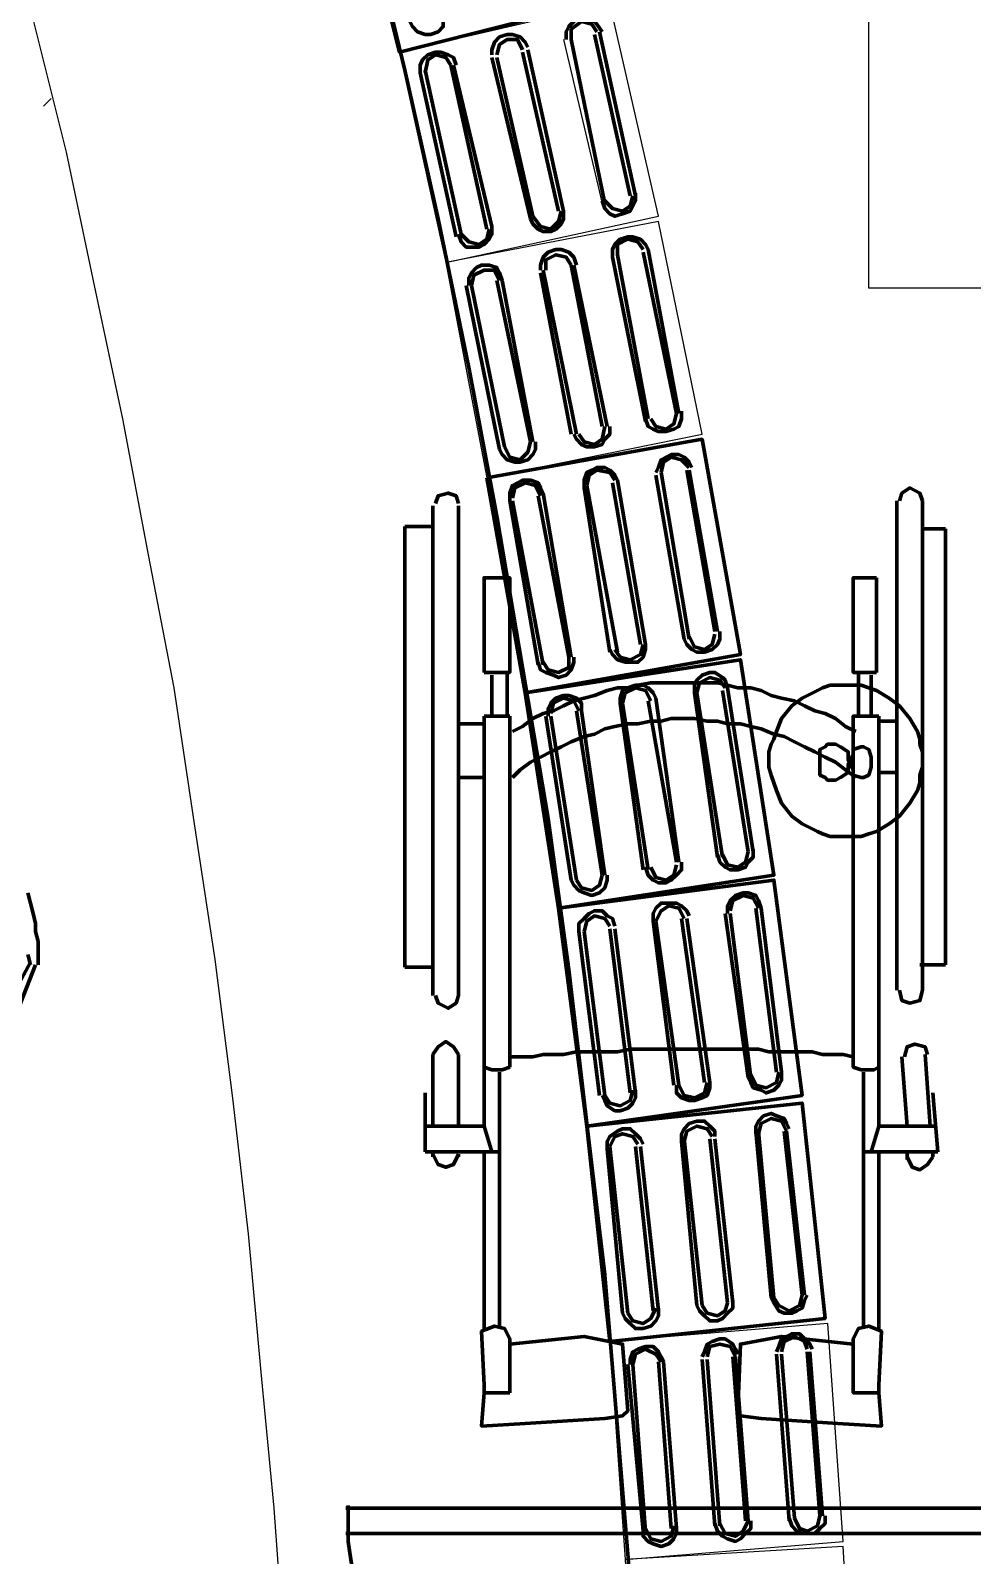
# Model space of a CAD drawing. Header units: millimetres. Extents: x 2273 to 2522, y 1034 to 1187.
# Drawn here: x 2396.184 to 2397.265, y 1171.767 to 1173.517 of the extents above; entities that cross this region are included whole.
import ezdxf

# ---------------------------------------------------------------- set-up
doc = ezdxf.new("R2010")
doc.units = ezdxf.units.MM
doc.layers.add('LAYER8', color=8, linetype='Continuous')
doc.layers.add('PAREDES', color=4, linetype='Continuous', lineweight=100)

# ---------------------------------------------------------------- blocks, each defined once
blk = doc.blocks.new('CAR')
at = {"layer": 'PAREDES', "color": 0, "linetype": 'Continuous'}
for points in [[(74.5799, 146.6775), (74.5681, 146.6775), (74.5534, 146.6775), (74.5417, 146.6745), (74.5328, 146.6745), (74.5211, 146.6716), (74.5093, 146.6686), (74.4975, 146.6657)], [(74.5799, 146.6686), (74.5681, 146.6657)], [(74.577, 146.6686), (74.6211, 146.6451)], [(74.5799, 146.6745), (74.6328, 146.6539), (74.6328, 146.6245)]]:
    blk.add_lwpolyline(points, dxfattribs=at)
blk = doc.blocks.new('PROT')
at = {"layer": 'PAREDES', "color": 0, "linetype": 'Continuous'}
for points in [[(75.2005, 147.0333), (75.2211, 147.0333), (75.2417, 147.0333), (75.2623, 147.0363), (75.2828, 147.0392), (75.3034, 147.0392), (75.324, 147.0422), (75.3417, 147.0451), (75.3623, 147.051), (75.3828, 147.0539), (75.4005, 147.0598), (75.4211, 147.0627), (75.4387, 147.0686), (75.4564, 147.0745), (75.477, 147.0833), (75.4946, 147.0892), (75.5123, 147.0951), (75.5299, 147.1039), (75.5475, 147.1127), (75.5652, 147.1216), (75.5828, 147.1304), (75.6005, 147.1392), (75.6152, 147.148), (75.6328, 147.1598), (75.6475, 147.1716), (75.6652, 147.1804), (75.6799, 147.1922), (75.6946, 147.2039), (75.7093, 147.2157), (75.724, 147.2275), (75.7387, 147.2422), (75.7534, 147.2539), (75.7652, 147.2686), (75.7799, 147.2804), (75.7917, 147.2951), (75.8064, 147.3098), (75.8181, 147.3245), (75.8299, 147.3392), (75.8417, 147.3539), (75.8534, 147.3716), (75.8652, 147.3863), (75.874, 147.401), (75.8858, 147.4186), (75.8946, 147.4363), (75.9034, 147.451), (75.9123, 147.4686), (75.9211, 147.4863), (75.9299, 147.5039), (75.9387, 147.5216), (75.9446, 147.5392), (75.9534, 147.5569), (75.9593, 147.5775), (75.9652, 147.5951), (75.9711, 147.6157), (75.977, 147.6333), (75.9799, 147.6539), (75.9858, 147.6716), (75.9887, 147.6922), (75.9917, 147.7127), (75.9946, 147.7304), (75.9975, 147.751), (75.9975, 147.7716), (76.0005, 147.7922), (76.0005, 147.8127), (76.0005, 147.8333)], [(75.2034, 147.0304), (75.2034, 147.8333), (75.2328, 147.8333), (75.2328, 147.0304)], [(76.0034, 147.8333), (76.0034, 147.8127), (76.0034, 147.7922), (76.0064, 147.7716), (76.0064, 147.751), (76.0093, 147.7304), (76.0123, 147.7127), (76.0152, 147.6922), (76.0181, 147.6716), (76.024, 147.6539), (76.027, 147.6333), (76.0328, 147.6157), (76.0387, 147.5951), (76.0446, 147.5775), (76.0505, 147.5569), (76.0593, 147.5392), (76.0652, 147.5216), (76.074, 147.5039), (76.0828, 147.4863), (76.0917, 147.4686), (76.1005, 147.451), (76.1093, 147.4363), (76.1181, 147.4186), (76.1299, 147.401), (76.1387, 147.3863), (76.1505, 147.3716), (76.1623, 147.3539), (76.174, 147.3392), (76.1858, 147.3245), (76.1975, 147.3098), (76.2093, 147.2951), (76.224, 147.2804), (76.2358, 147.2686), (76.2505, 147.2539), (76.2652, 147.2422), (76.2799, 147.2275), (76.2946, 147.2157), (76.3093, 147.2039), (76.324, 147.1922), (76.3387, 147.1804), (76.3564, 147.1716), (76.3711, 147.1598), (76.3887, 147.148), (76.4034, 147.1392), (76.4211, 147.1304), (76.4387, 147.1216), (76.4564, 147.1127), (76.474, 147.1039), (76.4917, 147.0951), (76.5093, 147.0892), (76.527, 147.0833), (76.5446, 147.0745), (76.5652, 147.0686), (76.5828, 147.0627), (76.6034, 147.0598), (76.6211, 147.0539), (76.6417, 147.051), (76.6593, 147.0451), (76.6799, 147.0422), (76.7005, 147.0392), (76.7211, 147.0392), (76.7417, 147.0363), (76.7623, 147.0333), (76.7828, 147.0333), (76.8034, 147.0333)], [(76.8034, 147.8333), (76.774, 147.8333), (76.774, 147.0304)], [(76.8034, 147.8333), (76.8034, 147.0304)]]:
    blk.add_lwpolyline(points, dxfattribs=at)
blk = doc.blocks.new('MKJ')
at = {"layer": 'PAREDES', "color": 0, "linetype": 'Continuous'}
for points in [[(74.0799, 147.7186), (74.0799, 147.6922)], [(74.5799, 147.7186), (74.0799, 147.7186)], [(74.5799, 147.6892), (74.5799, 147.7186)], [(74.7652, 147.701), (74.6828, 147.6951)], [(74.7946, 147.7098), (74.727, 147.7039)], [(74.7652, 147.6422), (74.7652, 147.7069)], [(74.7946, 147.6245), (74.7946, 147.7098)], [(74.8005, 147.7039), (74.7946, 147.7039)], [(74.8005, 147.6745), (74.8123, 147.6804), (74.8152, 147.6892), (74.8093, 147.698), (74.8005, 147.7039)], [(74.0475, 147.6922), (74.0387, 147.6892), (74.0328, 147.6775), (74.0387, 147.6686), (74.0475, 147.6657)], [(74.0475, 147.6922), (74.6093, 147.6922)], [(74.3446, 147.6922), (74.3358, 147.6922), (74.327, 147.6892), (74.3211, 147.6892), (74.3123, 147.6863), (74.2975, 147.6775), (74.2828, 147.6657), (74.274, 147.6539), (74.2652, 147.6392), (74.2623, 147.6304), (74.2593, 147.6216), (74.2593, 147.6127), (74.2593, 147.6039), (74.2593, 147.5951), (74.2593, 147.5863), (74.2623, 147.5775), (74.2652, 147.5716), (74.274, 147.5539), (74.2828, 147.5422), (74.2975, 147.5304), (74.3123, 147.5245), (74.3211, 147.5216), (74.327, 147.5186), (74.3358, 147.5157), (74.3446, 147.5157), (74.3534, 147.5157), (74.3623, 147.5186), (74.3711, 147.5216), (74.3799, 147.5245), (74.3946, 147.5304), (74.4093, 147.5422), (74.4181, 147.5539), (74.427, 147.5716), (74.4299, 147.5775), (74.4328, 147.5863), (74.4328, 147.5951), (74.4328, 147.6039), (74.4328, 147.6127), (74.4328, 147.6216), (74.4299, 147.6304), (74.427, 147.6392), (74.4181, 147.6539), (74.4093, 147.6657), (74.3946, 147.6775), (74.3799, 147.6863), (74.3711, 147.6892), (74.3623, 147.6892), (74.3534, 147.6922), (74.3446, 147.6922)], [(74.6093, 147.6657), (74.6211, 147.6686), (74.624, 147.6775), (74.6211, 147.6892), (74.6093, 147.6922)], [(74.6828, 147.698), (74.674, 147.6951), (74.6711, 147.6833), (74.674, 147.6745), (74.6858, 147.6716)], [(74.6858, 147.6686), (74.7652, 147.6745)], [(74.7946, 147.6745), (74.8034, 147.6745)], [(74.6093, 147.6627), (74.0475, 147.6627)], [(74.3005, 147.6627), (74.3005, 147.6422)], [(74.3593, 147.6627), (74.3593, 147.6422)], [(74.2446, 147.6392), (74.1358, 147.6392)], [(74.1358, 147.6392), (74.1358, 147.6127), (74.2446, 147.6127), (74.2446, 147.6392)], [(74.2475, 147.6333), (74.2946, 147.6333)], [(74.7652, 147.6422), (74.2946, 147.6422)], [(74.2946, 147.6422), (74.2946, 147.6127), (74.6975, 147.6127), (74.7005, 147.6216), (74.7005, 147.6363), (74.6975, 147.6422)], [(74.3417, 147.6333), (74.3328, 147.6304), (74.3299, 147.6245), (74.3299, 147.6216), (74.3328, 147.6127), (74.3387, 147.6127), (74.3505, 147.6069), (74.3593, 147.6069), (74.3652, 147.598), (74.3681, 147.5922), (74.3681, 147.5833), (74.3652, 147.5804), (74.3623, 147.5745), (74.3534, 147.5745), (74.3417, 147.5745), (74.3328, 147.5745), (74.3299, 147.5804), (74.327, 147.5833), (74.327, 147.5922), (74.3299, 147.598), (74.3358, 147.6069), (74.3446, 147.6069), (74.3564, 147.6127), (74.3623, 147.6127), (74.3652, 147.6216), (74.3652, 147.6245), (74.3623, 147.6304), (74.3534, 147.6333), (74.3417, 147.6333)], [(74.7652, 147.6422), (74.7946, 147.6333)], [(75.0005, 147.6422), (74.7946, 147.6422)], [(75.0711, 147.6422), (75.0711, 147.6127), (75.0093, 147.6127), (74.9975, 147.6186), (74.9946, 147.6304), (75.0005, 147.6451), (75.0623, 147.6422)], [(75.0623, 147.6422), (75.0711, 147.6422), (75.1093, 147.6451), (75.1064, 147.5951), (75.1005, 147.5069), (75.0975, 147.4833), (75.0917, 147.4804), (75.0152, 147.4833), (75.0064, 147.5304), (75.0152, 147.6127)], [(74.2446, 147.6186), (74.2946, 147.6186)], [(74.3123, 147.6157), (74.3064, 147.6039), (74.2975, 147.5922), (74.2917, 147.5804), (74.2887, 147.5686), (74.2828, 147.5569), (74.277, 147.5451), (74.274, 147.5304), (74.2711, 147.5186), (74.2652, 147.5069), (74.2623, 147.4951), (74.2623, 147.4804), (74.2593, 147.4686), (74.2564, 147.4569), (74.2564, 147.4422), (74.2564, 147.4304), (74.2564, 147.4186), (74.2564, 147.4039), (74.2564, 147.3922), (74.2564, 147.3804), (74.2593, 147.3657), (74.2623, 147.3539), (74.2623, 147.3422), (74.2652, 147.3304), (74.2711, 147.3157), (74.274, 147.3039), (74.277, 147.2922), (74.2828, 147.2804), (74.2887, 147.2686), (74.2917, 147.2569), (74.2975, 147.2451), (74.3064, 147.2333), (74.3123, 147.2216)], [(74.3652, 147.6157), (74.3564, 147.6039), (74.3475, 147.5922), (74.3417, 147.5804), (74.3358, 147.5686), (74.3299, 147.5569), (74.324, 147.5451), (74.3181, 147.5333), (74.3152, 147.5216), (74.3093, 147.5069), (74.3064, 147.4951), (74.3034, 147.4833), (74.3034, 147.4686), (74.3005, 147.4569), (74.3005, 147.4451), (74.2975, 147.4304), (74.2975, 147.4186), (74.2975, 147.4039), (74.3005, 147.3922), (74.3005, 147.3804), (74.3034, 147.3657), (74.3034, 147.3539), (74.3064, 147.3392), (74.3093, 147.3275), (74.3152, 147.3157), (74.3181, 147.3039), (74.324, 147.2892), (74.3299, 147.2775), (74.3358, 147.2657), (74.3417, 147.2539), (74.3475, 147.2422), (74.3564, 147.2304), (74.3652, 147.2216)], [(74.6858, 147.6127), (74.6828, 147.601), (74.6828, 147.5892), (74.6828, 147.5775), (74.6799, 147.5657), (74.6799, 147.5539), (74.6799, 147.5392), (74.6799, 147.5275), (74.6799, 147.5157), (74.677, 147.5039), (74.677, 147.4922), (74.677, 147.4775), (74.677, 147.4657), (74.677, 147.4539), (74.677, 147.4422), (74.677, 147.4304), (74.677, 147.4157), (74.677, 147.4039), (74.677, 147.3922), (74.677, 147.3804), (74.677, 147.3686), (74.677, 147.3569), (74.6799, 147.3422), (74.6799, 147.3304), (74.6799, 147.3186), (74.6799, 147.3069), (74.6799, 147.2951), (74.6828, 147.2804), (74.6828, 147.2686), (74.6828, 147.2569), (74.6858, 147.2451), (74.6858, 147.2333), (74.6858, 147.2186)], [(74.7034, 147.6245), (74.9946, 147.6245)], [(75.0152, 147.2186), (75.0064, 147.3039), (75.0152, 147.348), (75.0917, 147.3539), (75.0975, 147.348), (75.1005, 147.3275), (75.1064, 147.2363), (75.1093, 147.1863), (75.0711, 147.1892), (75.0623, 147.1892)], [(74.2446, 147.1892), (74.2446, 147.2186), (74.1358, 147.2186), (74.1358, 147.1892), (74.2446, 147.1892)], [(74.2446, 147.2157), (74.2946, 147.2157)], [(74.2946, 147.2186), (74.6975, 147.2186)], [(74.2946, 147.2186), (74.2946, 147.1892)], [(74.6975, 147.2186), (74.7005, 147.2098), (74.7005, 147.198), (74.6975, 147.1892)], [(75.0711, 147.2186), (75.0093, 147.2186), (74.9975, 147.2127), (74.9946, 147.201), (75.0005, 147.1863), (75.0623, 147.1892)], [(75.0711, 147.2186), (75.0711, 147.1892)], [(74.2475, 147.198), (74.2946, 147.198)], [(74.7034, 147.2069), (74.9946, 147.2069)], [(74.7652, 147.1892), (74.7946, 147.198)], [(74.7946, 147.2069), (74.7946, 147.1216)], [(74.7652, 147.1892), (74.2946, 147.1892)], [(74.3034, 147.1598), (74.3034, 147.1892)], [(74.3652, 147.1598), (74.3652, 147.1892)], [(74.7652, 147.1892), (74.7652, 147.1216)], [(75.0005, 147.1892), (74.7946, 147.1892)], [(74.0505, 147.1598), (74.0417, 147.1569), (74.0387, 147.148), (74.0417, 147.1363), (74.0505, 147.1333)], [(74.0534, 147.1598), (74.6152, 147.1598)], [(74.6152, 147.1333), (74.624, 147.1363), (74.6299, 147.148), (74.624, 147.1569), (74.6152, 147.1598)], [(74.6828, 147.1598), (74.674, 147.1539), (74.6681, 147.1451), (74.674, 147.1363), (74.6828, 147.1304)], [(74.7652, 147.1598), (74.6828, 147.1598)], [(74.7975, 147.1598), (74.8005, 147.1598)], [(74.7975, 147.1304), (74.8093, 147.1363), (74.8123, 147.1451), (74.8093, 147.1539), (74.7975, 147.1598)], [(74.6152, 147.1304), (74.0534, 147.1304)], [(74.077, 147.098), (74.077, 147.1304)], [(74.5828, 147.098), (74.5828, 147.1304)], [(74.6828, 147.1304), (74.7652, 147.1304)], [(74.8005, 147.1304), (74.7946, 147.1304)], [(74.7946, 147.1216), (74.727, 147.1216)], [(74.5828, 147.098), (74.077, 147.098)]]:
    blk.add_lwpolyline(points, dxfattribs=at)
blk = doc.blocks.new('KJIUY')
at = {"layer": 'PAREDES', "color": 160, "linetype": 'Continuous'}
for points in [[(74.7652, 147.3069), (75.0123, 147.3333), (74.9858, 147.5804), (74.7387, 147.5539), (74.7652, 147.3069)], [(75.2152, 147.5392), (75.224, 147.5422), (75.2299, 147.548), (75.2328, 147.5539), (75.2328, 147.5627), (75.2328, 147.5686), (75.227, 147.5745), (75.2211, 147.5804), (75.2123, 147.5804)], [(75.0211, 147.5657), (75.0152, 147.5627), (75.0093, 147.5569), (75.0034, 147.551), (75.0034, 147.5422), (75.0064, 147.5363), (75.0093, 147.5304), (75.0181, 147.5275), (75.024, 147.5245)], [(75.2123, 147.5775), (75.024, 147.5627)], [(75.2123, 147.5745), (75.024, 147.5598)], [(75.2152, 147.5451), (75.227, 147.551), (75.2299, 147.5598), (75.224, 147.5716), (75.2123, 147.5745)], [(74.5152, 147.2745), (74.7652, 147.3069), (74.7299, 147.5539), (74.4828, 147.5216), (74.5152, 147.2745)], [(74.9593, 147.5569), (74.7711, 147.5363)], [(74.9593, 147.5539), (74.7711, 147.5333)], [(74.9623, 147.5186), (74.9681, 147.5216), (74.977, 147.5275), (74.9799, 147.5333), (74.9799, 147.5422), (74.977, 147.548), (74.974, 147.5539), (74.9652, 147.5569), (74.9593, 147.5598)], [(74.9623, 147.5216), (74.9711, 147.5275), (74.977, 147.5392), (74.9711, 147.551), (74.9593, 147.5539)], [(75.0211, 147.5598), (75.0123, 147.5569), (75.0064, 147.5451), (75.0123, 147.5333), (75.024, 147.5304)], [(75.027, 147.5304), (75.2152, 147.5451)], [(74.7034, 147.5304), (74.5152, 147.5069)], [(74.7093, 147.4922), (74.7152, 147.4951), (74.7211, 147.498), (74.724, 147.5069), (74.727, 147.5127), (74.724, 147.5216), (74.7181, 147.5275), (74.7123, 147.5304), (74.7034, 147.5304)], [(74.7064, 147.4951), (74.7181, 147.501), (74.7211, 147.5127), (74.7152, 147.5245), (74.7034, 147.5275)], [(74.7681, 147.5392), (74.7623, 147.5363), (74.7564, 147.5333), (74.7534, 147.5245), (74.7505, 147.5186), (74.7534, 147.5098), (74.7593, 147.5039), (74.7652, 147.501), (74.774, 147.501)], [(74.7711, 147.5363), (74.7593, 147.5304), (74.7564, 147.5186), (74.7623, 147.5069), (74.774, 147.5039)], [(75.027, 147.5245), (75.2181, 147.5392)], [(74.2681, 147.2363), (74.5152, 147.2745), (74.477, 147.5216), (74.2299, 147.4833), (74.2681, 147.2363)], [(74.7034, 147.5245), (74.5152, 147.501)], [(74.7711, 147.5039), (74.9623, 147.5216)], [(74.7711, 147.501), (74.9623, 147.5186)], [(74.4505, 147.498), (74.2623, 147.4686)], [(74.4505, 147.4922), (74.2652, 147.4627)], [(74.4534, 147.4569), (74.4623, 147.4598), (74.4681, 147.4657), (74.4711, 147.4716), (74.4711, 147.4804), (74.4681, 147.4892), (74.4623, 147.4922), (74.4564, 147.498), (74.4475, 147.498)], [(74.4534, 147.4627), (74.4652, 147.4686), (74.4681, 147.4804), (74.4623, 147.4892), (74.4505, 147.4922)], [(74.5152, 147.5069), (74.5064, 147.5039), (74.5005, 147.501), (74.4975, 147.4922), (74.4975, 147.4863), (74.5005, 147.4775), (74.5064, 147.4716), (74.5123, 147.4686), (74.5211, 147.4686)], [(74.5152, 147.5039), (74.5034, 147.498), (74.5005, 147.4863), (74.5064, 147.4745), (74.5181, 147.4716)], [(74.5211, 147.4716), (74.7093, 147.4951)], [(74.5211, 147.4657), (74.7093, 147.4922)], [(75.2181, 147.4922), (75.0299, 147.4775)], [(75.2211, 147.4539), (75.2299, 147.4569), (75.2358, 147.4627), (75.2387, 147.4686), (75.2417, 147.4775), (75.2387, 147.4833), (75.2328, 147.4892), (75.227, 147.4951), (75.2181, 147.4951)], [(75.2211, 147.4598), (75.2328, 147.4657), (75.2358, 147.4775), (75.2299, 147.4863), (75.2181, 147.4922)], [(74.0211, 147.1922), (74.2681, 147.2363), (74.224, 147.4833), (73.977, 147.4392), (74.0211, 147.1922)], [(74.9681, 147.4745), (74.7799, 147.4539)], [(74.9711, 147.4333), (74.977, 147.4363), (74.9828, 147.4422), (74.9887, 147.448), (74.9887, 147.4569), (74.9858, 147.4627), (74.9799, 147.4686), (74.974, 147.4745), (74.9652, 147.4745)], [(75.027, 147.4804), (75.0211, 147.4775), (75.0152, 147.4745), (75.0093, 147.4657), (75.0093, 147.4598), (75.0123, 147.451), (75.0152, 147.4451), (75.024, 147.4422), (75.0299, 147.4392)], [(75.0299, 147.4775), (75.0181, 147.4716), (75.0152, 147.4598), (75.0181, 147.448), (75.0299, 147.4451)], [(75.2181, 147.4892), (75.0299, 147.4745)], [(74.1975, 147.4569), (74.0123, 147.4245)], [(74.2064, 147.4186), (74.2123, 147.4216), (74.2181, 147.4275), (74.2211, 147.4333), (74.2211, 147.4422), (74.2181, 147.451), (74.2123, 147.4569), (74.2064, 147.4598), (74.1975, 147.4598)], [(74.2623, 147.4686), (74.2534, 147.4657), (74.2505, 147.4627), (74.2446, 147.4539), (74.2446, 147.448), (74.2475, 147.4392), (74.2534, 147.4333), (74.2593, 147.4304), (74.2681, 147.4304)], [(74.2623, 147.4657), (74.2534, 147.4598), (74.2505, 147.448), (74.2564, 147.4363), (74.2681, 147.4333)], [(74.2681, 147.4333), (74.4564, 147.4627)], [(74.2681, 147.4304), (74.4564, 147.4569)], [(74.9681, 147.4686), (74.7799, 147.448)], [(74.9711, 147.4392), (74.9799, 147.4451), (74.9828, 147.4569), (74.977, 147.4657), (74.9681, 147.4686)], [(75.0328, 147.4451), (75.224, 147.4598)], [(74.1975, 147.4539), (74.0123, 147.4216)], [(74.2034, 147.4245), (74.2152, 147.4304), (74.2181, 147.4422), (74.2123, 147.451), (74.2005, 147.4539)], [(74.7152, 147.448), (74.527, 147.4216)], [(74.7152, 147.4422), (74.527, 147.4157)], [(74.7181, 147.4098), (74.727, 147.4098), (74.7328, 147.4157), (74.7358, 147.4245), (74.7358, 147.4304), (74.7328, 147.4392), (74.7299, 147.4451), (74.7211, 147.448), (74.7152, 147.448)], [(74.7181, 147.4127), (74.7299, 147.4186), (74.7328, 147.4304), (74.727, 147.4422), (74.7152, 147.4451)], [(74.777, 147.4539), (74.7711, 147.4539), (74.7652, 147.448), (74.7593, 147.4422), (74.7593, 147.4333), (74.7623, 147.4245), (74.7681, 147.4186), (74.774, 147.4157), (74.7828, 147.4157)], [(74.777, 147.451), (74.7681, 147.4451), (74.7652, 147.4333), (74.7711, 147.4216), (74.7828, 147.4186)], [(74.7799, 147.4186), (74.9711, 147.4392)], [(75.0328, 147.4392), (75.224, 147.4539)], [(74.0093, 147.4275), (74.0034, 147.4245), (73.9975, 147.4186), (73.9946, 147.4127), (73.9946, 147.4039), (73.9975, 147.398), (74.0005, 147.3922), (74.0093, 147.3892), (74.0152, 147.3863)], [(74.0093, 147.4245), (74.0005, 147.4157), (73.9975, 147.4039), (74.0034, 147.3951), (74.0152, 147.3922)], [(74.0152, 147.3922), (74.2064, 147.4245)], [(74.524, 147.4245), (74.5181, 147.4216), (74.5123, 147.4157), (74.5093, 147.4098), (74.5093, 147.401), (74.5093, 147.3922), (74.5152, 147.3863), (74.5211, 147.3833), (74.5299, 147.3833)], [(74.7828, 147.4157), (74.9711, 147.4333)], [(73.9475, 147.4127), (73.7593, 147.3775)], [(73.9475, 147.4098), (73.7623, 147.3716)], [(73.9534, 147.3745), (73.9623, 147.3775), (73.9652, 147.3833), (73.9681, 147.3892), (73.9681, 147.398), (73.9652, 147.4069), (73.9623, 147.4127), (73.9534, 147.4157), (73.9446, 147.4157)], [(73.9534, 147.3804), (73.9623, 147.3863), (73.9652, 147.398), (73.9593, 147.4069), (73.9475, 147.4098)], [(74.0181, 147.3863), (74.2064, 147.4186)], [(74.4623, 147.4127), (74.274, 147.3863)], [(74.4623, 147.4098), (74.277, 147.3775)], [(74.4681, 147.3745), (74.477, 147.3775), (74.4828, 147.3833), (74.4858, 147.3892), (74.4858, 147.398), (74.4828, 147.4039), (74.477, 147.4098), (74.4711, 147.4157), (74.4623, 147.4157)], [(74.4681, 147.3804), (74.4799, 147.3863), (74.4828, 147.398), (74.477, 147.4069), (74.4652, 147.4098)], [(74.527, 147.4186), (74.5152, 147.4127), (74.5123, 147.401), (74.5181, 147.3922), (74.5299, 147.3863)], [(74.5299, 147.3863), (74.7181, 147.4127)], [(74.5299, 147.3833), (74.7181, 147.4069)], [(75.227, 147.4098), (75.0358, 147.3951)], [(75.227, 147.4039), (75.0358, 147.3892)], [(75.227, 147.3716), (75.2358, 147.3716), (75.2417, 147.3775), (75.2446, 147.3833), (75.2475, 147.3922), (75.2446, 147.401), (75.2387, 147.4069), (75.2328, 147.4098), (75.224, 147.4098)], [(75.227, 147.3745), (75.2387, 147.3804), (75.2417, 147.3922), (75.2358, 147.4039), (75.224, 147.4069)], [(74.274, 147.3863), (74.2681, 147.3833), (74.2623, 147.3775), (74.2593, 147.3716), (74.2593, 147.3627), (74.2623, 147.3539), (74.2652, 147.348), (74.274, 147.3451), (74.2799, 147.3451)], [(74.977, 147.3892), (74.7887, 147.3686)], [(74.9799, 147.348), (74.9858, 147.351), (74.9917, 147.3569), (74.9975, 147.3627), (74.9975, 147.3716), (74.9946, 147.3804), (74.9887, 147.3863), (74.9828, 147.3892), (74.974, 147.3892)], [(74.9799, 147.3539), (74.9887, 147.3598), (74.9917, 147.3716), (74.9858, 147.3804), (74.974, 147.3863)], [(75.0358, 147.3951), (75.0299, 147.3922), (75.024, 147.3892), (75.0181, 147.3833), (75.0181, 147.3745), (75.0211, 147.3657), (75.024, 147.3598), (75.0328, 147.3569), (75.0387, 147.3569)], [(75.0358, 147.3922), (75.027, 147.3863), (75.0211, 147.3745), (75.027, 147.3627), (75.0387, 147.3598)], [(73.7593, 147.3775), (73.7534, 147.3745), (73.7475, 147.3686), (73.7446, 147.3598), (73.7446, 147.3539), (73.7475, 147.3451), (73.7534, 147.3392), (73.7593, 147.3363), (73.7681, 147.3363)], [(73.7593, 147.3716), (73.7505, 147.3657), (73.7475, 147.3539), (73.7534, 147.3422), (73.7652, 147.3422)], [(73.7652, 147.3422), (73.9534, 147.3775)], [(73.7681, 147.3363), (73.9564, 147.3745)], [(74.2123, 147.3745), (74.024, 147.3422)], [(74.2123, 147.3686), (74.027, 147.3363)], [(74.2181, 147.3333), (74.224, 147.3363), (74.2299, 147.3422), (74.2328, 147.351), (74.2328, 147.3569), (74.2328, 147.3657), (74.227, 147.3716), (74.2181, 147.3745), (74.2123, 147.3745)], [(74.2181, 147.3392), (74.227, 147.3451), (74.2299, 147.3569), (74.224, 147.3686), (74.2123, 147.3716)], [(74.277, 147.3804), (74.2652, 147.3745), (74.2623, 147.3627), (74.2681, 147.351), (74.2799, 147.348)], [(74.2799, 147.348), (74.4711, 147.3775)], [(74.2799, 147.3451), (74.4711, 147.3716)], [(74.7858, 147.3716), (74.7799, 147.3686), (74.774, 147.3627), (74.7681, 147.3569), (74.7681, 147.348), (74.7711, 147.3422), (74.777, 147.3333), (74.7828, 147.3304), (74.7917, 147.3304)], [(74.977, 147.3833), (74.7887, 147.3627)], [(75.0387, 147.3598), (75.2299, 147.3745)], [(75.0387, 147.3539), (75.2299, 147.3716)], [(73.6975, 147.3627), (73.5093, 147.3216)], [(73.6975, 147.3569), (73.5123, 147.3157)], [(73.7034, 147.3245), (73.7123, 147.3275), (73.7181, 147.3333), (73.7211, 147.3392), (73.7181, 147.348), (73.7152, 147.3569), (73.7093, 147.3598), (73.7034, 147.3627), (73.6946, 147.3627)], [(73.7034, 147.3275), (73.7123, 147.3363), (73.7152, 147.348), (73.7093, 147.3569), (73.6975, 147.3598)], [(74.727, 147.3627), (74.5387, 147.3392)], [(74.727, 147.3569), (74.5387, 147.3333)], [(74.7299, 147.3245), (74.7358, 147.3275), (74.7417, 147.3304), (74.7475, 147.3392), (74.7475, 147.3451), (74.7446, 147.3539), (74.7387, 147.3598), (74.7328, 147.3627), (74.724, 147.3627)], [(74.7299, 147.3275), (74.7387, 147.3333), (74.7417, 147.3451), (74.7358, 147.3569), (74.724, 147.3598)], [(74.7858, 147.3657), (74.777, 147.3598), (74.774, 147.348), (74.777, 147.3392), (74.7887, 147.3333)], [(74.7887, 147.3333), (74.9799, 147.3539)], [(73.2887, 147.0304), (73.5328, 147.0922), (73.4711, 147.3333), (73.2299, 147.2716), (73.2887, 147.0304)], [(73.9711, 147.2922), (73.977, 147.2951), (73.9828, 147.301), (73.9858, 147.3069), (73.9858, 147.3157), (73.9828, 147.3245), (73.977, 147.3275), (73.9711, 147.3333), (73.9623, 147.3333)], [(74.024, 147.3422), (74.0181, 147.3392), (74.0123, 147.3333), (74.0093, 147.3275), (74.0093, 147.3186), (74.0123, 147.3127), (74.0152, 147.3069), (74.024, 147.3039), (74.0328, 147.3039)], [(74.024, 147.3392), (74.0152, 147.3333), (74.0123, 147.3186), (74.0181, 147.3098), (74.0299, 147.3069)], [(74.0299, 147.3069), (74.2211, 147.3422)], [(74.0328, 147.3039), (74.2211, 147.3333)], [(74.5358, 147.3392), (74.527, 147.3363), (74.524, 147.3304), (74.5181, 147.3245), (74.5181, 147.3157), (74.5211, 147.3098), (74.527, 147.3039), (74.5328, 147.298), (74.5417, 147.298)], [(74.5358, 147.3333), (74.527, 147.3275), (74.524, 147.3157), (74.5299, 147.3069), (74.5417, 147.3039)], [(74.7917, 147.3304), (74.9799, 147.348)], [(73.5093, 147.3245), (73.5005, 147.3186), (73.4975, 147.3157), (73.4946, 147.3069), (73.4946, 147.298), (73.4975, 147.2922), (73.5034, 147.2863), (73.5093, 147.2833), (73.5181, 147.2833)], [(73.5093, 147.3186), (73.5005, 147.3127), (73.4975, 147.301), (73.5064, 147.2892), (73.5181, 147.2892)], [(73.5181, 147.2892), (73.7064, 147.3275)], [(73.9623, 147.3304), (73.777, 147.2922)], [(73.9623, 147.3245), (73.777, 147.2892)], [(73.9711, 147.298), (73.9799, 147.3039), (73.9828, 147.3157), (73.977, 147.3245), (73.9623, 147.3275)], [(74.477, 147.3275), (74.2887, 147.301)], [(74.477, 147.3245), (74.2887, 147.2951)], [(74.4828, 147.2892), (74.4887, 147.2922), (74.4946, 147.298), (74.4975, 147.3039), (74.5005, 147.3127), (74.4975, 147.3216), (74.4917, 147.3275), (74.4828, 147.3304), (74.477, 147.3304)], [(74.4828, 147.2951), (74.4917, 147.301), (74.4946, 147.3127), (74.4887, 147.3216), (74.477, 147.3245)], [(74.5417, 147.3039), (74.7299, 147.3275)], [(74.5417, 147.298), (74.7299, 147.3216)], [(74.2887, 147.301), (74.2799, 147.301), (74.274, 147.2951), (74.2711, 147.2863), (74.2711, 147.2804), (74.274, 147.2716), (74.2799, 147.2657), (74.2858, 147.2627), (74.2946, 147.2627)], [(74.2887, 147.298), (74.277, 147.2922), (74.274, 147.2804), (74.2799, 147.2686), (74.2917, 147.2657)], [(73.7152, 147.2804), (73.5299, 147.2392)], [(73.724, 147.2422), (73.7299, 147.2451), (73.7358, 147.251), (73.7387, 147.2569), (73.7387, 147.2657), (73.7358, 147.2716), (73.7299, 147.2775), (73.724, 147.2804), (73.7152, 147.2804)], [(73.777, 147.2951), (73.7681, 147.2922), (73.7623, 147.2863), (73.7593, 147.2775), (73.7593, 147.2716), (73.7623, 147.2627), (73.7681, 147.2569), (73.777, 147.2539), (73.7828, 147.2539)], [(73.777, 147.2892), (73.7681, 147.2833), (73.7652, 147.2716), (73.7711, 147.2598), (73.7828, 147.2598)], [(73.7828, 147.2569), (73.9711, 147.2951)], [(73.7858, 147.2539), (73.9711, 147.2892)], [(74.227, 147.2892), (74.0387, 147.2569)], [(74.227, 147.2863), (74.0417, 147.251)], [(74.2328, 147.251), (74.2417, 147.2539), (74.2446, 147.2598), (74.2475, 147.2686), (74.2505, 147.2745), (74.2475, 147.2833), (74.2417, 147.2892), (74.2328, 147.2922), (74.227, 147.2922)], [(74.2328, 147.2569), (74.2417, 147.2627), (74.2446, 147.2745), (74.2387, 147.2863), (74.227, 147.2863)], [(74.2946, 147.2657), (74.4828, 147.2951)], [(74.2946, 147.2598), (74.4828, 147.2892)], [(73.7152, 147.2745), (73.5328, 147.2333)], [(73.7211, 147.2451), (73.7328, 147.2539), (73.7358, 147.2657), (73.727, 147.2745), (73.7152, 147.2775)], [(73.5387, 147.2039), (73.7211, 147.2451)], [(73.9799, 147.2451), (73.7946, 147.2098)], [(73.9887, 147.2069), (73.9946, 147.2098), (74.0005, 147.2157), (74.0034, 147.2245), (74.0034, 147.2304), (74.0005, 147.2392), (73.9946, 147.2451), (73.9887, 147.248), (73.9799, 147.248)], [(74.0387, 147.2569), (74.0328, 147.2539), (74.027, 147.251), (74.024, 147.2422), (74.024, 147.2333), (74.027, 147.2275), (74.0299, 147.2216), (74.0387, 147.2186), (74.0475, 147.2186)], [(74.0417, 147.2539), (74.0299, 147.248), (74.027, 147.2363), (74.0328, 147.2245), (74.0446, 147.2216)], [(74.0475, 147.2216), (74.2358, 147.2569)], [(74.0475, 147.2186), (74.2358, 147.251)], [(73.527, 147.2392), (73.5211, 147.2363), (73.5152, 147.2304), (73.5123, 147.2216), (73.5123, 147.2157), (73.5152, 147.2069), (73.5211, 147.201), (73.5299, 147.198), (73.5358, 147.198)], [(73.5299, 147.2333), (73.5181, 147.2275), (73.5181, 147.2157), (73.524, 147.2069), (73.5358, 147.2039)], [(73.5387, 147.198), (73.724, 147.2422)], [(73.9799, 147.2422), (73.7946, 147.2039)], [(73.9858, 147.2127), (73.9975, 147.2186), (74.0005, 147.2304), (73.9917, 147.2392), (73.9799, 147.2422)], [(73.8005, 147.1745), (73.9858, 147.2127)], [(73.7328, 147.198), (73.5475, 147.1539)], [(73.7417, 147.1598), (73.7505, 147.1627), (73.7564, 147.1686), (73.7564, 147.1745), (73.7564, 147.1833), (73.7534, 147.1892), (73.7475, 147.1951), (73.7417, 147.198), (73.7328, 147.198)], [(73.7417, 147.1627), (73.7505, 147.1716), (73.7534, 147.1833), (73.7475, 147.1922), (73.7358, 147.1951)], [(73.7946, 147.2098), (73.7858, 147.2069), (73.7799, 147.2039), (73.777, 147.1951), (73.777, 147.1863), (73.7799, 147.1804), (73.7858, 147.1745), (73.7917, 147.1716), (73.8005, 147.1716)], [(73.7946, 147.2069), (73.7828, 147.201), (73.7828, 147.1892), (73.7887, 147.1775), (73.8005, 147.1745)], [(73.8005, 147.1686), (73.9887, 147.2069)], [(73.7358, 147.1922), (73.5475, 147.151)], [(73.5534, 147.1216), (73.7417, 147.1627)], [(73.4975, 147.1039), (73.5034, 147.1069), (73.5093, 147.1127), (73.5123, 147.1216), (73.5123, 147.1275), (73.5093, 147.1363), (73.5034, 147.1422), (73.4946, 147.1422), (73.4887, 147.1422)], [(73.5475, 147.1569), (73.5387, 147.1539), (73.5358, 147.148), (73.5328, 147.1392), (73.5328, 147.1333), (73.5358, 147.1245), (73.5417, 147.1186), (73.5475, 147.1157), (73.5564, 147.1157)], [(73.5475, 147.151), (73.5387, 147.1451), (73.5358, 147.1333), (73.5417, 147.1245), (73.5564, 147.1216)], [(73.5564, 147.1157), (73.7446, 147.1569)]]:
    blk.add_lwpolyline(points, dxfattribs=at)
at = {"layer": 'PAREDES', "color": 0, "linetype": 'Continuous'}
blk.add_lwpolyline([(76.8887, 147.3422), (76.7123, 147.3569), (76.5358, 147.3657), (76.3593, 147.3716), (76.1799, 147.3775), (76.0005, 147.3775), (75.824, 147.3775), (75.6446, 147.3716), (75.4681, 147.3657), (75.2887, 147.3569), (75.1123, 147.3422), (74.9358, 147.3275), (74.7623, 147.3069), (74.5858, 147.2863), (74.4123, 147.2627), (74.2387, 147.2333), (74.0652, 147.2039), (73.8946, 147.1716), (73.724, 147.1363), (73.5534, 147.098), (73.3828, 147.0569)], dxfattribs=at)

msp = doc.modelspace()

# ---------------------------------------------------------------- linework, layer by layer
at = {"layer": 'LAYER8', "linetype": 'Continuous'}
for points in [[(2397.146, 1173.2213), (2397.146, 1175.0243)], [(2397.4284, 1173.2213), (2397.146, 1173.2213)]]:
    msp.add_lwpolyline(points, dxfattribs=at)
at = {"layer": 'LAYER8', "color": 160, "linetype": 'Continuous'}
for points in [[(2396.6078, 1173.4919), (2396.6607, 1173.2507), (2396.9048, 1173.3037), (2396.849, 1173.5478), (2396.6078, 1173.4919)], [(2396.796, 1173.5066), (2396.8401, 1173.3184)], [(2396.6607, 1173.2507), (2396.7078, 1173.0037), (2396.9548, 1173.0537), (2396.9048, 1173.2978), (2396.6607, 1173.2507)], [(2396.849, 1172.0125), (2396.8666, 1171.7625), (2397.1166, 1171.7831), (2397.099, 1172.0331), (2396.849, 1172.0125)], [(2396.8666, 1171.7625), (2396.8813, 1171.5125), (2397.1313, 1171.5272), (2397.1166, 1171.7772), (2396.8666, 1171.7625)]]:
    msp.add_lwpolyline(points, dxfattribs=at)
at = {"layer": 'LAYER8', "color": 0, "linetype": 'Continuous'}
msp.add_lwpolyline([(2396.4637, 1170.2272), (2396.4754, 1170.386), (2396.4842, 1170.5449), (2396.4901, 1170.7037), (2396.4931, 1170.8625), (2396.4931, 1171.0243), (2396.4931, 1171.1831), (2396.4901, 1171.3419), (2396.4842, 1171.5037), (2396.4754, 1171.6625), (2396.4637, 1171.8213), (2396.449, 1171.9772), (2396.4342, 1172.136), (2396.4166, 1172.2919), (2396.396, 1172.4507), (2396.3725, 1172.6066), (2396.349, 1172.7625), (2396.3195, 1172.9154), (2396.2901, 1173.0713), (2396.2578, 1173.2243), (2396.2254, 1173.3772), (2396.1872, 1173.5302)], dxfattribs=at)
at = {"layer": 'LAYER8', "color": 252, "linetype": 'Continuous'}
msp.add_lwpolyline([(2396.199, 1173.4302), (2396.2078, 1173.439)], dxfattribs=at)

# ---------------------------------------------------------------- block references
at = {"layer": 'LAYER8', "color": 0, "linetype": 'ByBlock', "rotation": 270}
msp.add_blockref('KJIUY', (2249.5156, 1247.0248), dxfattribs=at)
at = {"layer": 'LAYER8', "linetype": 'ByBlock', "rotation": 270}
for name in ['CAR', 'MKJ', 'PROT']:
    msp.add_blockref(name, (2249.5156, 1247.0248), dxfattribs=at)

doc.saveas('drawing.dxf')
